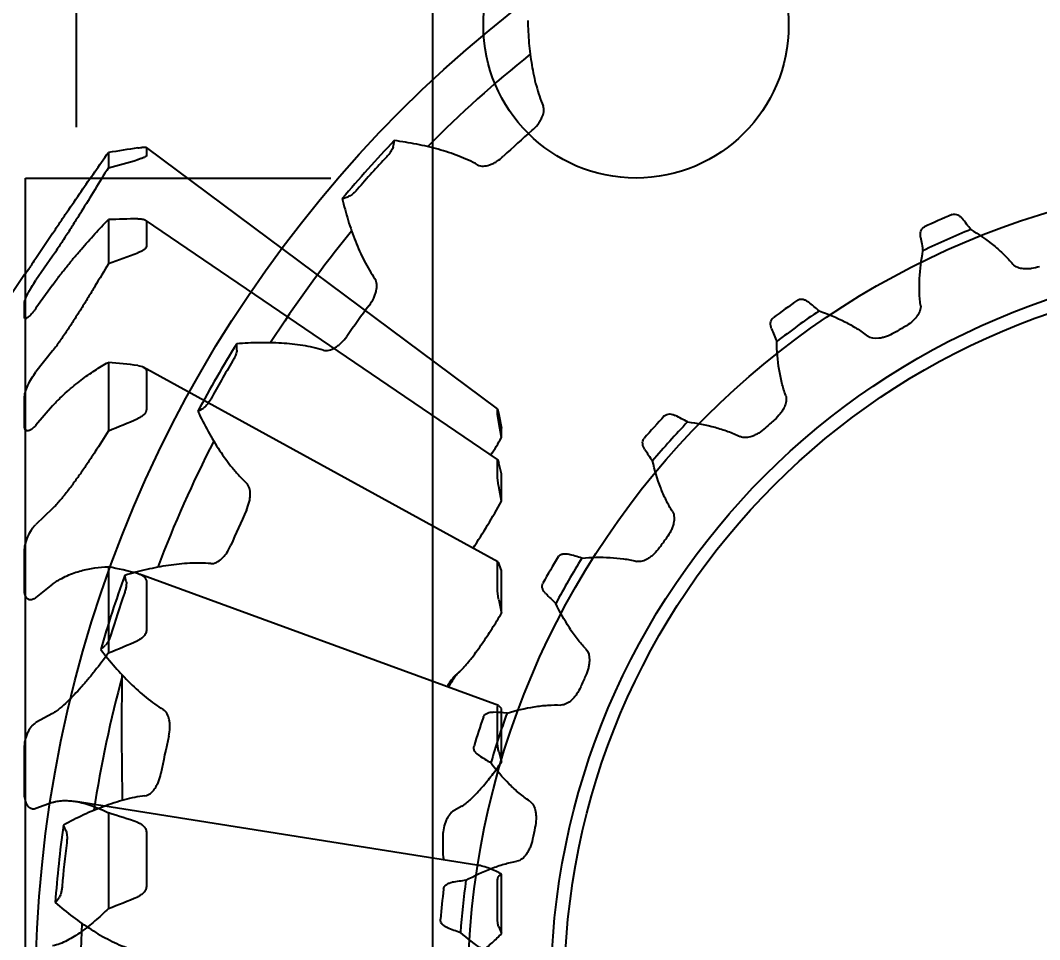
# Model space of a CAD drawing. Header units: inches. Extents: x -116 to 250, y -285 to 80.
# Drawn here: x 110.342 to 111.595, y 29.349 to 30.477 of the extents above; entities that cross this region are included whole.
import ezdxf

# ---------------------------------------------------------------- set-up
doc = ezdxf.new("R2010")
doc.units = ezdxf.units.IN
doc.header["$MEASUREMENT"] = 0
for name, color, linetype in [('LAY0001', 7, 'Continuous'), ('LAYER_CURVE', 7, 'Continuous'), ('LAYER_CUT_FEAT', 7, 'Continuous'), ('LAYER_FEATURE', 7, 'Continuous'), ('trajectories', 3, 'Continuous')]:
    doc.layers.add(name, color=color, linetype=linetype)
doc.dimstyles.get("Standard").update_dxf_attribs({"dimtxt": 0.18, "dimasz": 0.18, "dimexe": 0.18, "dimexo": 0.0625, "dimgap": 0.09, "dimtad": 0, "dimtih": 1, "dimtoh": 1, "dimdec": 4, "dimzin": 0, "dimdsep": 46, "dimtxsty": 'Standard', "dimcen": 0.09, "dimadec": 0, "dimazin": 0, "dimtfac": 1, "dimtdec": 4, "dimtofl": 0, "dimtmove": 0, "dimatfit": 3, "dimfxl": 1, "dimtolj": 1, "dimtzin": 0, "dimarcsym": 0})

# ---------------------------------------------------------------- blocks, each defined once
blk = doc.blocks.new('*D108')
at = {"layer": 'Defpoints', "color": 0, "transparency": 16777216}
for p in [(112.5814, 30.0082), (111.2029, 28.5592)]:
    blk.add_point(p, dxfattribs=at)
at = {"layer": 'trajectories', "color": 0, "lineweight": -2, "transparency": 16777216}
for p, q in [((113.4775, 30.9501), (112.7055, 30.1386)), ((113.6575, 30.9501), (113.4775, 30.9501)), ((111.8921, 29.1937), (111.8921, 29.3737)), ((111.8021, 29.2837), (111.9821, 29.2837))]:
    blk.add_line(p, q, dxfattribs=at)
at = {"layer": 'trajectories', "color": 0, "transparency": 16777216}
blk.add_solid([(112.6837, 30.1593), (112.7272, 30.118), (112.5814, 30.0082)], dxfattribs=at)
at = {"layer": 'trajectories', "color": 0, "transparency": 16777216, "insert": (114.2275, 30.9501), "char_height": 0.18, "attachment_point": 5}
blk.add_mtext('\\A1;∅2.0000', dxfattribs=at)
blk = doc.blocks.new('*D116')
at = {"layer": 'Defpoints', "color": 0, "transparency": 16777216}
for p in [(112.7864, 31.5978), (112.7864, 30.7837), (110.4114, 30.2837)]:
    blk.add_point(p, dxfattribs=at)
at = {"layer": 'trajectories', "color": 0, "lineweight": -2, "transparency": 16777216}
for p, q in [((110.4114, 30.3462), (110.4114, 31.7778)), ((112.7864, 30.8462), (112.7864, 31.7778)), ((110.5914, 31.5978), (111.0739, 31.5978)), ((112.6064, 31.5978), (112.1239, 31.5978))]:
    blk.add_line(p, q, dxfattribs=at)
at = {"layer": 'trajectories', "color": 0, "transparency": 16777216}
for points in [[(110.5914, 31.6278), (110.5914, 31.5678), (110.4114, 31.5978)], [(112.6064, 31.6278), (112.6064, 31.5678), (112.7864, 31.5978)]]:
    blk.add_solid(points, dxfattribs=at)
at = {"layer": 'trajectories', "color": 0, "transparency": 16777216, "insert": (111.5989, 31.5978), "char_height": 0.18, "attachment_point": 5}
blk.add_mtext('\\A1;2.3750', dxfattribs=at)

msp = doc.modelspace()

# ---------------------------------------------------------------- linework, layer by layer
at = {"color": 7, "linetype": 'Continuous'}
for p, q in [((110.92866, 30.00054), (110.49747, 30.32134)), ((110.92885, 29.93806), (110.49614, 30.23198)), ((110.38211, 30.21575), (110.36166, 30.18513)), ((110.38211, 30.18788), (110.36166, 30.15817)), ((110.34751, 30.16513), (110.34751, 30.16561)), ((110.34765, 30.16522), (110.34751, 30.16512)), ((110.34751, 30.16512), (110.34751, 30.16513)), ((110.38211, 30.1524), (110.36166, 30.12385)), ((110.34751, 30.11299), (110.34751, 30.13099)), ((110.38211, 30.0715), (110.36166, 30.04561)), ((110.92926, 29.81236), (110.49347, 30.05161)), ((110.34751, 29.97968), (110.34751, 30.01391)), ((110.38211, 30.00401), (110.36166, 29.98034)), ((110.38211, 29.87801), (110.36166, 29.85848)), ((110.34751, 29.77825), (110.34751, 29.82536)), ((110.92997, 29.63601), (110.48882, 29.79753)), ((110.38211, 29.78511), (110.36166, 29.76864)), ((110.88468, 29.68022), (110.87565, 29.67161)), ((110.38211, 29.62634), (110.36166, 29.61509)), ((110.34751, 29.5284), (110.34751, 29.58379)), ((110.38211, 29.51714), (110.36166, 29.50947)), ((110.90346, 29.44017), (110.41027, 29.51821)), ((110.88468, 29.51231), (110.87565, 29.50735)), ((110.86159, 29.47632), (110.86159, 29.4547))]:
    msp.add_line(p, q, dxfattribs=at)
msp.add_circle((124.25513, 29.28373), 14)
for centre, radius, start, end in [((111.89213, 29.28373), 1.40303, 131.04245, 132.95755), ((111.89213, 29.28373), 1.51084, 136.18699, 139.81301), ((110.35185, 30.41174), 0.45747, 348.67273, 349.66862), ((111.89213, 29.28373), 1.50404, 136.9759, 139.0241), ((110.60503, 30.71178), 0.47222, 286.34693, 287.31172), ((111.89213, 29.28373), 1.40303, 143.04245, 144.95755), ((111.89213, 29.28373), 0.93948, 119.54746, 120.45254), ((111.89213, 29.28373), 1.51084, 148.18699, 151.81301), ((110.15098, 30.06685), 0.45747, 0.67273, 1.66862), ((111.89213, 29.28373), 1.50404, 148.9759, 151.0241), ((110.33624, 30.41297), 0.47222, 298.34693, 299.31172), ((111.89213, 29.28373), 0.93948, 131.54746, 132.45254), ((111.89213, 29.28373), 1.40303, 155.04245, 156.95755), ((111.89213, 29.28373), 0.93948, 143.54746, 144.45254), ((111.89213, 29.28373), 1.51084, 160.18699, 163.81301), ((110.02621, 29.68773), 0.45747, 12.67273, 13.66862), ((111.89213, 29.28373), 1.50404, 160.9759, 163.0241), ((110.13546, 30.06481), 0.47222, 310.34693, 311.31172), ((110.92842, 29.63303), 0.06446, 142.89805, 143.7947), ((111.89213, 29.28373), 0.93948, 155.54746, 156.45254), ((111.89213, 29.28373), 1.40303, 167.04245, 168.95755), ((111.89213, 29.28373), 1.51084, 172.18699, 175.81301), ((109.98299, 29.29095), 0.45747, 24.67273, 25.66862), ((111.89213, 29.28373), 0.93948, 167.54746, 168.45254), ((111.89213, 29.28373), 1.50404, 172.9759, 175.0241), ((110.01145, 29.68251), 0.47222, 322.34693, 323.31172)]:
    msp.add_arc(centre, radius, start, end, dxfattribs=at)
for points, knots in [([(110.96585, 30.47732), (110.96607, 30.46803), (110.96705, 30.44969), (110.9704, 30.4227), (110.975, 30.40095), (110.98, 30.38431), (110.983, 30.37629), (110.98468, 30.3724)], [0, 0, 0, 0, 0.2600676, 0.5138273, 0.7606619, 0.8813335, 1, 1, 1, 1]), ([(110.97088, 30.34193), (110.97355, 30.34425), (110.97719, 30.34804), (110.98109, 30.35364), (110.98492, 30.36066), (110.98659, 30.36795), (110.98468, 30.3724)], [0, 0, 0, 0, 0.3042861, 0.4484957, 0.5835949, 1, 1, 1, 1]), ([(110.80041, 30.32188), (110.80026, 30.32116), (110.79961, 30.31948), (110.79804, 30.31672), (110.79565, 30.31342), (110.79369, 30.31113), (110.79258, 30.30994)], [0, 0, 0, 0, 0.1535913, 0.3724324, 0.6608277, 1, 1, 1, 1]), ([(110.90428, 30.30001), (110.90058, 30.30208), (110.89292, 30.30591), (110.8769, 30.31262), (110.85575, 30.31947), (110.82926, 30.32562), (110.81112, 30.32851), (110.8019, 30.32969)], [0, 0, 0, 0, 0.1186665, 0.2393382, 0.4861728, 0.7399325, 1, 1, 1, 1]), ([(110.90428, 30.30001), (110.9085, 30.29764), (110.91593, 30.29854), (110.92331, 30.30161), (110.92929, 30.30491), (110.93344, 30.30813), (110.93603, 30.31055)], [0, 0, 0, 0, 0.4164055, 0.551505, 0.6957148, 1, 1, 1, 1]), ([(110.7566, 30.26999), (110.75554, 30.26876), (110.75347, 30.26657), (110.75044, 30.26385), (110.74786, 30.262), (110.74625, 30.26117), (110.74555, 30.26095)], [0, 0, 0, 0, 0.3391728, 0.6275678, 0.8464086, 1, 1, 1, 1]), ([(110.73793, 30.25865), (110.74008, 30.24961), (110.74485, 30.23187), (110.75373, 30.20617), (110.76275, 30.18585), (110.77111, 30.17062), (110.77571, 30.1634), (110.77816, 30.15994)], [0, 0, 0, 0, 0.2600676, 0.5138273, 0.7606619, 0.8813335, 1, 1, 1, 1]), ([(111.51025, 30.22058), (111.52004, 30.21459), (111.53411, 30.20489), (111.55097, 30.19011), (111.55848, 30.18214), (111.56189, 30.17797)], [0, 0, 0, 0, 0.512491, 0.7596766, 1, 1, 1, 1]), ([(111.44855, 30.12751), (111.44773, 30.13283), (111.44683, 30.14375), (111.44714, 30.16617), (111.44934, 30.18311), (111.45144, 30.1944)], [0, 0, 0, 0, 0.2403233, 0.487509, 1, 1, 1, 1]), ([(110.36166, 30.18513), (110.36003, 30.18269), (110.35764, 30.17916), (110.35454, 30.17467), (110.35252, 30.17178), (110.35078, 30.16935), (110.34939, 30.16744), (110.34839, 30.16612), (110.34786, 30.16544), (110.34765, 30.16522)], [0, 0, 0, 0, 0.3612195, 0.5254513, 0.6718985, 0.7960282, 0.8939709, 0.9626672, 1, 1, 1, 1]), ([(111.59477, 30.1749), (111.59149, 30.17381), (111.58649, 30.17261), (111.57984, 30.17204), (111.57194, 30.17222), (111.56493, 30.17426), (111.56189, 30.17797)], [0, 0, 0, 0, 0.302187, 0.445692, 0.5804728, 1, 1, 1, 1]), ([(110.34751, 30.13099), (110.34751, 30.13125), (110.34757, 30.13185), (110.34789, 30.13327), (110.34865, 30.13545), (110.34997, 30.13847), (110.35173, 30.14197), (110.35385, 30.14584), (110.35711, 30.15134), (110.35978, 30.15545), (110.36166, 30.15817)], [0, 0, 0, 0, 0.0255874, 0.057743, 0.1415442, 0.2495506, 0.3782187, 0.5230073, 0.678699, 1, 1, 1, 1]), ([(110.771, 30.12726), (110.77313, 30.13009), (110.7759, 30.13456), (110.77855, 30.14085), (110.78084, 30.14851), (110.78096, 30.15598), (110.77816, 30.15994)], [0, 0, 0, 0, 0.3042861, 0.4484957, 0.5835949, 1, 1, 1, 1]), ([(110.36166, 30.12385), (110.36094, 30.12285), (110.35952, 30.12094), (110.35738, 30.11828), (110.35535, 30.11597), (110.35347, 30.11407), (110.3518, 30.11263), (110.35052, 30.11175), (110.34962, 30.11133), (110.34895, 30.11113), (110.34844, 30.11115), (110.34819, 30.11128)], [0, 0, 0, 0, 0.1953342, 0.376554, 0.5396566, 0.6811491, 0.7982752, 0.8893455, 0.92515, 0.9548821, 1, 1, 1, 1]), ([(111.32381, 30.12071), (111.33464, 30.11688), (111.35041, 30.11032), (111.36998, 30.09938), (111.37898, 30.09314), (111.38318, 30.08977)], [0, 0, 0, 0, 0.512491, 0.7596766, 1, 1, 1, 1]), ([(111.44855, 30.12751), (111.44928, 30.12276), (111.4461, 30.11619), (111.44095, 30.11021), (111.43607, 30.10564), (111.43184, 30.10273), (111.42883, 30.10102)], [0, 0, 0, 0, 0.4195268, 0.5543082, 0.6978125, 1, 1, 1, 1]), ([(110.34819, 30.11128), (110.34807, 30.11134), (110.34786, 30.11152), (110.34765, 30.11191), (110.34753, 30.11242), (110.34751, 30.11279), (110.34751, 30.11299)], [0, 0, 0, 0, 0.1984575, 0.4188777, 0.6822092, 1, 1, 1, 1]), ([(111.41598, 30.0936), (111.413, 30.09185), (111.40836, 30.08964), (111.40197, 30.0877), (111.39421, 30.08623), (111.38693, 30.08677), (111.38318, 30.08977)], [0, 0, 0, 0, 0.3021872, 0.4456923, 0.5804731, 1, 1, 1, 1]), ([(110.71457, 30.07241), (110.71052, 30.07368), (110.70223, 30.07582), (110.68516, 30.07906), (110.66305, 30.08136), (110.63586, 30.08187), (110.61752, 30.08092), (110.60826, 30.08017)], [0, 0, 0, 0, 0.1186665, 0.2393382, 0.4861728, 0.7399325, 1, 1, 1, 1]), ([(110.71457, 30.07241), (110.7192, 30.07097), (110.72627, 30.0734), (110.73285, 30.07794), (110.73801, 30.08241), (110.7414, 30.08642), (110.74343, 30.08932)], [0, 0, 0, 0, 0.416405, 0.5515043, 0.6957139, 1, 1, 1, 1]), ([(111.28281, 30.01685), (111.28091, 30.02188), (111.27775, 30.03237), (111.27339, 30.05436), (111.27203, 30.0714), (111.27173, 30.08287)], [0, 0, 0, 0, 0.2403234, 0.4875091, 1, 1, 1, 1]), ([(110.60842, 30.07222), (110.60843, 30.07148), (110.60814, 30.0697), (110.60718, 30.06667), (110.60553, 30.06295), (110.60408, 30.0603), (110.60325, 30.05891)], [0, 0, 0, 0, 0.1535913, 0.3724324, 0.6608277, 1, 1, 1, 1]), ([(110.34751, 30.01391), (110.34751, 30.01495), (110.34775, 30.01724), (110.34858, 30.02085), (110.3499, 30.02486), (110.35229, 30.03066), (110.35605, 30.03776), (110.35969, 30.04312), (110.36166, 30.04561)], [0, 0, 0, 0, 0.0886917, 0.1949607, 0.3161331, 0.4485262, 0.7292455, 1, 1, 1, 1]), ([(110.57636, 30.01235), (110.57557, 30.01092), (110.57401, 30.00835), (110.57161, 30.00506), (110.56947, 30.00271), (110.56807, 30.00157), (110.56742, 30.00121)], [0, 0, 0, 0, 0.3391728, 0.6275678, 0.8464086, 1, 1, 1, 1]), ([(111.28281, 30.01685), (111.28451, 30.01235), (111.28277, 30.00526), (111.27897, 29.99834), (111.27515, 29.99286), (111.27162, 29.98913), (111.26903, 29.98684)], [0, 0, 0, 0, 0.4195272, 0.554308, 0.697813, 1, 1, 1, 1]), ([(110.56046, 29.99738), (110.56443, 29.98898), (110.57279, 29.97262), (110.58682, 29.94933), (110.59987, 29.93133), (110.61121, 29.91816), (110.61721, 29.91206), (110.62033, 29.90918)], [0, 0, 0, 0, 0.2600676, 0.5138273, 0.7606619, 0.8813335, 1, 1, 1, 1]), ([(110.35004, 29.9737), (110.34963, 29.97388), (110.34884, 29.97447), (110.34804, 29.97584), (110.34759, 29.97763), (110.34751, 29.97896), (110.34751, 29.97968)], [0, 0, 0, 0, 0.1968451, 0.4176367, 0.6823621, 1, 1, 1, 1]), ([(110.36166, 29.98034), (110.36061, 29.97913), (110.35859, 29.97702), (110.35582, 29.97489), (110.35374, 29.97386), (110.35238, 29.97345), (110.35114, 29.97337), (110.35037, 29.97355), (110.35004, 29.9737)], [0, 0, 0, 0, 0.3418265, 0.6216536, 0.7368435, 0.8362676, 0.9224171, 1, 1, 1, 1]), ([(111.16221, 29.98426), (111.1736, 29.98277), (111.19039, 29.97963), (111.21181, 29.97299), (111.22191, 29.96876), (111.22672, 29.96634)], [0, 0, 0, 0, 0.512491, 0.7596766, 1, 1, 1, 1]), ([(111.258, 29.97691), (111.25545, 29.97457), (111.25138, 29.97145), (111.24553, 29.96822), (111.23824, 29.96517), (111.23101, 29.96418), (111.22672, 29.96634)], [0, 0, 0, 0, 0.302187, 0.445692, 0.5804728, 1, 1, 1, 1]), ([(111.1437, 29.87414), (111.14079, 29.87867), (111.13553, 29.88828), (111.12669, 29.90888), (111.12181, 29.92526), (111.11914, 29.93642)], [0, 0, 0, 0, 0.2403234, 0.4875091, 1, 1, 1, 1]), ([(110.62011, 29.87573), (110.62161, 29.87894), (110.62339, 29.88389), (110.62468, 29.89059), (110.62532, 29.89856), (110.62389, 29.9059), (110.62033, 29.90918)], [0, 0, 0, 0, 0.3042851, 0.4484948, 0.5835942, 1, 1, 1, 1]), ([(111.1437, 29.87414), (111.1463, 29.8701), (111.14607, 29.8628), (111.1438, 29.85524), (111.1412, 29.84909), (111.13852, 29.84471), (111.13646, 29.84193)], [0, 0, 0, 0, 0.4195272, 0.554308, 0.697813, 1, 1, 1, 1]), ([(110.34751, 29.82536), (110.34751, 29.82675), (110.34772, 29.82966), (110.34884, 29.83573), (110.35142, 29.84338), (110.35518, 29.85049), (110.35876, 29.85543), (110.36068, 29.85755), (110.36166, 29.85848)], [0, 0, 0, 0, 0.1131616, 0.2370756, 0.503175, 0.7676271, 0.8895373, 1, 1, 1, 1]), ([(110.57632, 29.81035), (110.58115, 29.8099), (110.58756, 29.81375), (110.59306, 29.81955), (110.59718, 29.825), (110.59966, 29.82963), (110.60104, 29.83289)], [0, 0, 0, 0, 0.4164051, 0.5515043, 0.6957139, 1, 1, 1, 1]), ([(111.12774, 29.82992), (111.12573, 29.8271), (111.12239, 29.8232), (111.11734, 29.81883), (111.11085, 29.81433), (111.10398, 29.81186), (111.09934, 29.81308)], [0, 0, 0, 0, 0.302187, 0.445692, 0.5804728, 1, 1, 1, 1]), ([(111.03252, 29.81719), (111.04396, 29.8181), (111.06104, 29.81853), (111.08337, 29.81648), (111.09413, 29.81445), (111.09934, 29.81308)], [0, 0, 0, 0, 0.512491, 0.7596766, 1, 1, 1, 1]), ([(110.57632, 29.81035), (110.5721, 29.81074), (110.56355, 29.81112), (110.54618, 29.81073), (110.52407, 29.80839), (110.49737, 29.80323), (110.47962, 29.7985), (110.47073, 29.79583)], [0, 0, 0, 0, 0.1186665, 0.2393382, 0.4861728, 0.7399325, 1, 1, 1, 1]), ([(110.47254, 29.78809), (110.4727, 29.78737), (110.47279, 29.78556), (110.47247, 29.7824), (110.47164, 29.77842), (110.47077, 29.77553), (110.47024, 29.77399)], [0, 0, 0, 0, 0.1535913, 0.3724324, 0.6608277, 1, 1, 1, 1]), ([(110.35319, 29.76602), (110.35276, 29.76615), (110.3519, 29.76654), (110.35031, 29.76777), (110.34875, 29.7702), (110.34771, 29.77393), (110.34751, 29.77673), (110.34751, 29.77825)], [0, 0, 0, 0, 0.0957931, 0.1949139, 0.4163313, 0.6835728, 1, 1, 1, 1]), ([(110.36166, 29.76864), (110.36095, 29.76806), (110.35954, 29.76708), (110.35732, 29.76607), (110.35518, 29.76566), (110.35381, 29.76583), (110.35319, 29.76602)], [0, 0, 0, 0, 0.2974583, 0.5587177, 0.7891442, 1, 1, 1, 1]), ([(111.0373, 29.70563), (111.03351, 29.70946), (111.02637, 29.71776), (111.01344, 29.73607), (111.00527, 29.75108), (111.00033, 29.76144)], [0, 0, 0, 0, 0.2403234, 0.4875091, 1, 1, 1, 1]), ([(110.45363, 29.72286), (110.45315, 29.7213), (110.45215, 29.71846), (110.45049, 29.71474), (110.44888, 29.712), (110.44775, 29.7106), (110.4472, 29.71011)], [0, 0, 0, 0, 0.3391728, 0.6275678, 0.8464086, 1, 1, 1, 1]), ([(110.44118, 29.70491), (110.44682, 29.69752), (110.45839, 29.68326), (110.47696, 29.6634), (110.49347, 29.6485), (110.50729, 29.63798), (110.51443, 29.63326), (110.51808, 29.63109)], [0, 0, 0, 0, 0.2600676, 0.5138273, 0.7606619, 0.8813335, 1, 1, 1, 1]), ([(111.0373, 29.70563), (111.04068, 29.70222), (111.04198, 29.69503), (111.04132, 29.68716), (111.04006, 29.68061), (111.03835, 29.67576), (111.03692, 29.67261)], [0, 0, 0, 0, 0.4195272, 0.554308, 0.697813, 1, 1, 1, 1]), ([(110.87565, 29.67161), (110.87393, 29.66996), (110.87067, 29.66597), (110.86811, 29.66154), (110.86691, 29.65911)], [0, 0, 0, 0, 0.4680936, 1, 1, 1, 1]), ([(110.86891, 29.65838), (110.86945, 29.65953), (110.87166, 29.66394), (110.87425, 29.66815), (110.87641, 29.6711)], [0, 0, 0, 0, 0.2585445, 1, 1, 1, 1]), ([(110.87701, 29.67191), (110.87745, 29.67249), (110.87916, 29.67467), (110.88102, 29.67673), (110.8825, 29.67814)], [0, 0, 0, 0, 0.2635592, 1, 1, 1, 1]), ([(111.03088, 29.65906), (111.0295, 29.65589), (111.02705, 29.65137), (111.02302, 29.64605), (111.01761, 29.6403), (111.0114, 29.63645), (111.0066, 29.63668)], [0, 0, 0, 0, 0.302187, 0.445692, 0.5804728, 1, 1, 1, 1]), ([(110.52483, 29.59833), (110.52562, 29.60178), (110.52634, 29.60698), (110.52621, 29.61381), (110.52518, 29.62174), (110.52225, 29.62862), (110.51808, 29.63109)], [0, 0, 0, 0, 0.3042861, 0.4484957, 0.5835949, 1, 1, 1, 1]), ([(110.94039, 29.62681), (110.95139, 29.63008), (110.96801, 29.63405), (110.99028, 29.63669), (111.00123, 29.63694), (111.0066, 29.63668)], [0, 0, 0, 0, 0.5124911, 0.7596771, 1, 1, 1, 1]), ([(110.34751, 29.58379), (110.34751, 29.58704), (110.34828, 29.59356), (110.3508, 29.60127), (110.35368, 29.60681), (110.3561, 29.6103), (110.35872, 29.61311), (110.36067, 29.61454), (110.36166, 29.61509)], [0, 0, 0, 0, 0.2733171, 0.5485896, 0.6780236, 0.7976579, 0.9052915, 1, 1, 1, 1]), ([(110.96826, 29.51868), (110.96376, 29.52164), (110.95505, 29.52827), (110.93859, 29.5435), (110.92748, 29.55648), (110.92049, 29.56559)], [0, 0, 0, 0, 0.2403234, 0.4875091, 1, 1, 1, 1]), ([(110.49559, 29.52527), (110.5004, 29.52584), (110.50588, 29.53093), (110.51004, 29.53775), (110.51294, 29.54394), (110.5144, 29.54898), (110.51508, 29.55246)], [0, 0, 0, 0, 0.4164056, 0.5515049, 0.6957147, 1, 1, 1, 1]), ([(110.35757, 29.50897), (110.35685, 29.50907), (110.3554, 29.50951), (110.35342, 29.51079), (110.35167, 29.51265), (110.34961, 29.51598), (110.34791, 29.52132), (110.34751, 29.52594), (110.34751, 29.5284)], [0, 0, 0, 0, 0.0926311, 0.1900638, 0.2964665, 0.4143226, 0.6860754, 1, 1, 1, 1]), ([(110.49559, 29.52527), (110.49138, 29.52478), (110.48293, 29.52337), (110.46602, 29.51938), (110.44489, 29.51249), (110.41984, 29.50189), (110.40346, 29.49357), (110.39531, 29.48911)], [0, 0, 0, 0, 0.1186665, 0.2393382, 0.4861728, 0.7399325, 1, 1, 1, 1]), ([(110.96826, 29.51868), (110.97228, 29.51605), (110.97504, 29.50929), (110.97604, 29.50146), (110.97617, 29.49478), (110.9755, 29.48969), (110.97475, 29.48631)], [0, 0, 0, 0, 0.4195263, 0.5543071, 0.6978123, 1, 1, 1, 1]), ([(110.36166, 29.50947), (110.36099, 29.50922), (110.35964, 29.50887), (110.35824, 29.50887), (110.35757, 29.50897)], [0, 0, 0, 0, 0.5127762, 1, 1, 1, 1]), ([(110.87565, 29.50735), (110.87468, 29.50681), (110.87274, 29.50539), (110.87013, 29.50262), (110.86773, 29.49916), (110.86486, 29.49368), (110.86236, 29.48603), (110.86159, 29.47955), (110.86159, 29.47632)], [0, 0, 0, 0, 0.0946964, 0.2022195, 0.3216687, 0.4508928, 0.7259777, 1, 1, 1, 1]), ([(110.3987, 29.48192), (110.399, 29.48125), (110.39946, 29.4795), (110.39982, 29.47634), (110.39983, 29.47227), (110.39958, 29.46927), (110.39938, 29.46765)], [0, 0, 0, 0, 0.1535913, 0.3724324, 0.6608277, 1, 1, 1, 1]), ([(110.97167, 29.47179), (110.97098, 29.4684), (110.96952, 29.46348), (110.96668, 29.45743), (110.96258, 29.45068), (110.95731, 29.44563), (110.95257, 29.44486)], [0, 0, 0, 0, 0.302187, 0.445692, 0.5804728, 1, 1, 1, 1]), ([(110.86159, 29.4547), (110.86159, 29.45399), (110.86166, 29.45127), (110.86202, 29.44856), (110.86249, 29.44661)], [0, 0, 0, 0, 0.2618736, 1, 1, 1, 1]), ([(110.88985, 29.42144), (110.89994, 29.42692), (110.91537, 29.43426), (110.9366, 29.44147), (110.94726, 29.44399), (110.95257, 29.44486)], [0, 0, 0, 0, 0.512491, 0.7596766, 1, 1, 1, 1]), ([(110.39376, 29.41418), (110.39362, 29.41256), (110.39324, 29.40957), (110.39238, 29.40559), (110.39138, 29.40258), (110.39057, 29.40096), (110.39013, 29.40037)], [0, 0, 0, 0, 0.3391728, 0.6275678, 0.8464086, 1, 1, 1, 1]), ([(110.38532, 29.39404), (110.39237, 29.38798), (110.40665, 29.37644), (110.42895, 29.36087), (110.44819, 29.34973), (110.4639, 29.34232), (110.47187, 29.33918), (110.47588, 29.33782)], [0, 0, 0, 0, 0.2600676, 0.5138273, 0.7606619, 0.8813335, 1, 1, 1, 1]), ([(110.9396, 29.32147), (110.93459, 29.32342), (110.92468, 29.3281), (110.90542, 29.33957), (110.89185, 29.34996), (110.88312, 29.35742)], [0, 0, 0, 0, 0.2403234, 0.4875091, 1, 1, 1, 1])]:
    msp.add_open_spline(points, degree=3, knots=knots, dxfattribs=at)
at = {"layer": 'LAY0001', "color": 7, "linetype": 'Continuous'}
msp.add_circle((111.89213, 29.28373), 0.8814, dxfattribs=at)
at = {"layer": 'LAYER_CURVE', "color": 4, "linetype": 'Continuous'}
msp.add_line((110.47079, 29.79597), (110.47079, 29.79589), dxfattribs=at)
msp.add_circle((111.89213, 29.28373), 1.53097, dxfattribs=at)
for start, end in [(128.71428, 135.2858), (140.71428, 147.2858), (152.71428, 159.2858), (164.71428, 171.2858), (176.71428, 183.2858)]:
    msp.add_arc((111.89213, 29.28373), 1.47638, start, end, dxfattribs=at)
msp.add_open_spline([(110.46727, 29.67389), (110.46724, 29.6717), (110.46719, 29.66736), (110.46712, 29.66183), (110.46707, 29.65815), (110.46704, 29.65575), (110.46702, 29.65226), (110.46698, 29.64827), (110.46694, 29.64167), (110.46686, 29.6335), (110.46683, 29.62037), (110.46677, 29.60397), (110.46687, 29.58426), (110.46699, 29.56944), (110.46709, 29.5596), (110.46713, 29.55543), (110.46716, 29.55227), (110.46722, 29.54844), (110.46734, 29.54143), (110.4675, 29.53158), (110.46763, 29.52365), (110.4677, 29.51969)], degree=3, knots=[0, 0, 0, 0, 0.0625, 0.125, 0.15625, 0.171875, 0.1875, 0.21875, 0.25, 0.3125, 0.375, 0.5, 0.625, 0.75, 0.78125, 0.8125, 0.828125, 0.84375, 0.875, 0.9375, 1, 1, 1, 1], dxfattribs=at)
at = {"layer": 'LAYER_CUT_FEAT', "color": 7, "linetype": 'Continuous'}
for p, q in [((110.49732, 30.32145), (110.49742, 30.32128)), ((110.49742, 30.32128), (110.49742, 30.31106)), ((110.45055, 30.31503), (110.45055, 30.29645)), ((110.45055, 30.23266), (110.45055, 30.17873)), ((110.49742, 30.22995), (110.49742, 30.20027)), ((110.45055, 30.0574), (110.45055, 29.97341)), ((110.49742, 30.04598), (110.49742, 29.99977)), ((110.92865, 30.00049), (110.92866, 30.00054)), ((110.92865, 29.99342), (110.92865, 30.00049)), ((110.9303, 29.98354), (110.92865, 29.99342)), ((110.92866, 30.00054), (110.9303, 29.99342)), ((110.9303, 29.99342), (110.9338, 29.97665)), ((110.9338, 29.96511), (110.9303, 29.98354)), ((110.9338, 29.96511), (110.9338, 29.97665)), ((110.92865, 29.91689), (110.92865, 29.93739)), ((110.9338, 29.88687), (110.9338, 29.92036)), ((110.9338, 29.88687), (110.9303, 29.90516)), ((110.45055, 29.80641), (110.45055, 29.70058)), ((110.92865, 29.77838), (110.92865, 29.8103)), ((110.48666, 29.79819), (110.48882, 29.79753)), ((110.9338, 29.7496), (110.9338, 29.80176)), ((110.49742, 29.78741), (110.49742, 29.72917)), ((110.92865, 29.59145), (110.92865, 29.63168)), ((110.92997, 29.63601), (110.9303, 29.6358)), ((110.9338, 29.56672), (110.9338, 29.63244)), ((110.45055, 29.50425), (110.45055, 29.38694)), ((110.49742, 29.47953), (110.49742, 29.41497)), ((110.9303, 29.42654), (110.9338, 29.42899)), ((110.9338, 29.35613), (110.9338, 29.42899)), ((110.92865, 29.37439), (110.92865, 29.41899))]:
    msp.add_line(p, q, dxfattribs=at)
msp.add_circle((111.89213, 29.28373), 0.89786, dxfattribs=at)
for centre, radius, start, end in [((111.05992, 26.59427), 3.77033, 98.74556, 99.30114), ((108.34415, 38.06586), 8.04989, 285.169087, 285.435529), ((110.51093, 28.74524), 1.48864, 90.93432, 92.32463), ((111.94482, 29.1654), 1.16698, 113.08956, 114.91044), ((110.2471, 29.23505), 1.60213, 37.96183, 38.57259), ((111.89213, 29.28373), 1.01169, 112.17688, 115.82312), ((113.02905, 30.47365), 1.60213, 189.42741, 190.03817), ((109.71848, 32.25949), 2.20578, 289.38331, 290.38066), ((111.96827, 29.17894), 1.16698, 125.08956, 126.91044), ((110.29317, 28.89409), 1.60213, 49.96183, 50.57259), ((111.89213, 29.28373), 1.01169, 124.17688, 127.82312), ((112.7568, 30.68403), 1.60213, 201.42741, 202.03817), ((110.36331, 29.04973), 1.01144, 82.99502, 85.0517), ((110.40912, 28.57016), 1.60213, 61.96183, 62.57259), ((109.92784, 31.28625), 1.41307, 291.71022, 293.29497), ((111.98839, 29.19706), 1.16698, 137.08956, 138.91044), ((111.89213, 29.28373), 1.01169, 136.17688, 139.82312), ((107.42234, 32.08814), 4.10336, 328.49113, 328.84291), ((112.44677, 30.83321), 1.60213, 213.42741, 214.03817), ((107.79076, 29.10877), 3.24614, 14.47857, 14.72417), ((112.00431, 29.21896), 1.16698, 149.08956, 150.91044), ((111.89213, 29.28373), 1.01169, 148.17688, 151.82312), ((110.58988, 28.27742), 1.60213, 73.96183, 74.57259), ((110.27562, 28.95434), 0.86984, 75.95912, 78.39848), ((110.27574, 29.54589), 0.70605, 21.24702, 22.01916), ((112.11249, 30.91466), 1.60213, 225.42741, 226.03817), ((115.05451, 30.64204), 4.21624, 191.99287, 192.22016), ((110.03807, 30.71811), 1.09796, 292.06641, 294.11483), ((110.87916, 29.57888), 0.07652, 44.428, 48.06487), ((112.01532, 29.2437), 1.16698, 161.08956, 162.91044), ((111.89213, 29.28373), 1.01169, 160.17688, 163.82312), ((110.82756, 28.02866), 1.60213, 85.96183, 86.57259), ((112.49503, 30.00079), 1.62045, 195.06796, 195.5379), ((111.76859, 30.92484), 1.60213, 237.42741, 238.03817), ((110.19778, 28.67315), 0.86869, 70.57695, 73.08363), ((111.11177, 27.83475), 1.60213, 97.96183, 98.57259), ((111.89213, 29.28373), 1.01169, 172.17688, 175.82312), ((112.02095, 29.27019), 1.16698, 173.08956, 174.91044), ((110.11885, 30.2758), 0.94873, 290.46447, 292.81052), ((111.43008, 30.86329), 1.60213, 249.42741, 250.03817), ((111.30565, 29.52333), 0.40771, 202.97821, 204.20984)]:
    msp.add_arc(centre, radius, start, end, dxfattribs=at)
for points, knots in [([(110.48666, 30.32076), (110.48789, 30.32095), (110.4897, 30.32121), (110.49202, 30.32147), (110.49354, 30.32162), (110.49487, 30.3217), (110.49596, 30.32171), (110.49675, 30.32165), (110.49719, 30.32155), (110.49732, 30.32145)], [0, 0, 0, 0, 0.3489175, 0.5075102, 0.6515651, 0.7770011, 0.8792335, 0.954374, 1, 1, 1, 1]), ([(110.38211, 30.21575), (110.38508, 30.2202), (110.391, 30.22899), (110.40268, 30.2462), (110.42238, 30.27495), (110.43932, 30.29922), (110.45055, 30.31503)], [0, 0, 0, 0, 0.1330716, 0.2635692, 0.5176094, 1, 1, 1, 1]), ([(110.49742, 30.31106), (110.49742, 30.31088), (110.49713, 30.31046), (110.49644, 30.30995), (110.49539, 30.30937), (110.49346, 30.3085), (110.49052, 30.30745), (110.48801, 30.3067), (110.48666, 30.30633)], [0, 0, 0, 0, 0.0445581, 0.1169856, 0.2178421, 0.3433587, 0.6488122, 1, 1, 1, 1]), ([(110.45055, 30.29645), (110.44509, 30.28744), (110.43404, 30.26933), (110.42005, 30.24671), (110.40862, 30.22853), (110.39992, 30.21487), (110.39111, 30.20129), (110.38516, 30.1923), (110.38211, 30.18788)], [0, 0, 0, 0, 0.2462246, 0.495875, 0.6217353, 0.7480494, 0.8744916, 1, 1, 1, 1]), ([(110.38211, 30.1524), (110.38501, 30.15644), (110.39089, 30.16418), (110.39976, 30.17538), (110.4085, 30.18599), (110.4198, 30.19931), (110.43368, 30.21493), (110.44498, 30.22692), (110.45055, 30.23266)], [0, 0, 0, 0, 0.1413617, 0.276168, 0.4061178, 0.5319824, 0.7726329, 1, 1, 1, 1]), ([(110.48666, 30.23368), (110.48849, 30.23371), (110.49112, 30.23361), (110.49429, 30.23291), (110.49561, 30.23234), (110.49614, 30.23198)], [0, 0, 0, 0, 0.5640062, 0.8026126, 1, 1, 1, 1]), ([(110.49614, 30.23198), (110.49651, 30.23173), (110.49715, 30.23117), (110.49742, 30.23033), (110.49742, 30.22995)], [0, 0, 0, 0, 0.5334588, 1, 1, 1, 1]), ([(111.48716, 30.23889), (111.48826, 30.23936), (111.49075, 30.2397), (111.49426, 30.23865), (111.49726, 30.23664), (111.49893, 30.23492), (111.49967, 30.23399)], [0, 0, 0, 0, 0.2509482, 0.5013952, 0.7510282, 1, 1, 1, 1]), ([(111.44856, 30.21123), (111.44836, 30.2124), (111.44819, 30.2148), (111.44872, 30.21837), (111.45028, 30.22168), (111.45219, 30.2233), (111.45328, 30.22381)], [0, 0, 0, 0, 0.2489724, 0.4986051, 0.7490518, 1, 1, 1, 1]), ([(110.49742, 30.20027), (110.49742, 30.19944), (110.49677, 30.19811), (110.49546, 30.19668), (110.49355, 30.19512), (110.49061, 30.1934), (110.48803, 30.1923), (110.48666, 30.19179)], [0, 0, 0, 0, 0.175799, 0.2864816, 0.4112042, 0.6923392, 1, 1, 1, 1]), ([(110.45055, 30.17873), (110.44513, 30.16938), (110.43692, 30.15541), (110.42574, 30.13696), (110.41726, 30.12329), (110.40867, 30.1098), (110.39999, 30.09657), (110.39122, 30.08376), (110.38523, 30.07545), (110.38211, 30.0715)], [0, 0, 0, 0, 0.2548444, 0.3818766, 0.5083968, 0.6341373, 0.758716, 0.8813792, 1, 1, 1, 1]), ([(111.29742, 30.13382), (111.2984, 30.13451), (111.30076, 30.13535), (111.30441, 30.13506), (111.30777, 30.13372), (111.30976, 30.13238), (111.31068, 30.13163)], [0, 0, 0, 0, 0.2509482, 0.5013952, 0.7510282, 1, 1, 1, 1]), ([(111.26541, 30.09874), (111.26498, 30.09984), (111.26431, 30.10215), (111.26408, 30.10576), (111.26493, 30.10932), (111.26646, 30.11131), (111.26742, 30.11203)], [0, 0, 0, 0, 0.2489724, 0.4986051, 0.7490518, 1, 1, 1, 1]), ([(110.38211, 30.00401), (110.38357, 30.00569), (110.38649, 30.00888), (110.39241, 30.01476), (110.39969, 30.02152), (110.40844, 30.02893), (110.41971, 30.03778), (110.43356, 30.04749), (110.44495, 30.05432), (110.45055, 30.0574)], [0, 0, 0, 0, 0.07645, 0.1488732, 0.2871167, 0.4182048, 0.5436098, 0.7798967, 1, 1, 1, 1]), ([(110.48666, 30.05362), (110.48788, 30.05347), (110.49023, 30.05302), (110.49247, 30.05216), (110.49347, 30.05161)], [0, 0, 0, 0, 0.5192314, 1, 1, 1, 1]), ([(110.49347, 30.05161), (110.49404, 30.0513), (110.4951, 30.0506), (110.49638, 30.04928), (110.49723, 30.04771), (110.49742, 30.04656), (110.49742, 30.04598)], [0, 0, 0, 0, 0.2699893, 0.5223085, 0.7620867, 1, 1, 1, 1]), ([(110.49742, 29.99977), (110.49742, 29.99859), (110.49666, 29.99608), (110.49414, 29.99296), (110.49069, 29.99034), (110.48805, 29.98897), (110.48666, 29.98837)], [0, 0, 0, 0, 0.2151168, 0.4583982, 0.7234199, 1, 1, 1, 1]), ([(111.13367, 29.9916), (111.13449, 29.99248), (111.13662, 29.99379), (111.14025, 29.99426), (111.14382, 29.99365), (111.14604, 29.99275), (111.1471, 29.99221)], [0, 0, 0, 0, 0.2509482, 0.5013952, 0.7510282, 1, 1, 1, 1]), ([(110.45055, 29.97341), (110.44518, 29.96461), (110.437, 29.95158), (110.42578, 29.93456), (110.41731, 29.92218), (110.40872, 29.91019), (110.40006, 29.89868), (110.39267, 29.88955), (110.38672, 29.88268), (110.38367, 29.87949), (110.38211, 29.87801)], [0, 0, 0, 0, 0.2629816, 0.3923895, 0.5200404, 0.6455571, 0.7684135, 0.8875216, 0.9451361, 1, 1, 1, 1]), ([(111.10966, 29.95062), (111.109, 29.95162), (111.10787, 29.95374), (111.1069, 29.95722), (111.10698, 29.96087), (111.10807, 29.96314), (111.10886, 29.96404)], [0, 0, 0, 0, 0.2489724, 0.4986051, 0.7490518, 1, 1, 1, 1]), ([(110.92865, 29.93739), (110.92865, 29.93745), (110.92865, 29.93757), (110.92866, 29.93775), (110.92868, 29.9379), (110.92871, 29.93802), (110.92878, 29.93809), (110.92883, 29.93807), (110.92885, 29.93806)], [0, 0, 0, 0, 0.2415358, 0.4442514, 0.676257, 0.8273555, 0.9160268, 1, 1, 1, 1]), ([(110.92885, 29.93806), (110.9289, 29.93802), (110.929, 29.93787), (110.92914, 29.93758), (110.9293, 29.93716), (110.92956, 29.93643), (110.9299, 29.9353), (110.93016, 29.93435), (110.9303, 29.93383)], [0, 0, 0, 0, 0.0441699, 0.1175742, 0.217506, 0.3400919, 0.6405805, 1, 1, 1, 1]), ([(110.9303, 29.90516), (110.93009, 29.90625), (110.92969, 29.90842), (110.92918, 29.91159), (110.92885, 29.91409), (110.92869, 29.91583), (110.92865, 29.91657), (110.92865, 29.91689)], [0, 0, 0, 0, 0.2806514, 0.5588694, 0.8126842, 0.9180309, 1, 1, 1, 1]), ([(110.89864, 29.82916), (110.90482, 29.83851), (110.91677, 29.85762), (110.92817, 29.87705), (110.9338, 29.88687)], [0, 0, 0, 0, 0.497219, 1, 1, 1, 1]), ([(111.00307, 29.81844), (111.00369, 29.81947), (111.0055, 29.8212), (111.00896, 29.82241), (111.01257, 29.82256), (111.01493, 29.82214), (111.01608, 29.82182)], [0, 0, 0, 0, 0.2509482, 0.5013952, 0.7510282, 1, 1, 1, 1]), ([(110.38211, 29.78511), (110.38355, 29.78627), (110.38647, 29.78836), (110.3924, 29.79186), (110.39969, 29.79553), (110.40847, 29.799), (110.4198, 29.80257), (110.4338, 29.80545), (110.44505, 29.80631), (110.45055, 29.80641)], [0, 0, 0, 0, 0.0762133, 0.14768, 0.2835266, 0.4124032, 0.5363132, 0.7730669, 1, 1, 1, 1]), ([(110.92865, 29.8103), (110.92865, 29.81066), (110.92867, 29.81124), (110.92876, 29.81189), (110.92889, 29.81223), (110.929, 29.81236), (110.92913, 29.81241), (110.92922, 29.81238), (110.92926, 29.81236)], [0, 0, 0, 0, 0.4436204, 0.73435, 0.8276056, 0.8933826, 0.9445143, 1, 1, 1, 1]), ([(110.92926, 29.81236), (110.92935, 29.81231), (110.92953, 29.81211), (110.9299, 29.81154), (110.93013, 29.811), (110.9303, 29.8106)], [0, 0, 0, 0, 0.1543912, 0.375493, 1, 1, 1, 1]), ([(110.48882, 29.79753), (110.48997, 29.79711), (110.49216, 29.79608), (110.49497, 29.79384), (110.49694, 29.79089), (110.49742, 29.78856), (110.49742, 29.78741)], [0, 0, 0, 0, 0.2594372, 0.5105506, 0.7551323, 1, 1, 1, 1]), ([(110.9881, 29.77337), (110.98725, 29.7742), (110.98571, 29.77604), (110.98403, 29.77924), (110.98335, 29.78283), (110.98395, 29.78527), (110.98453, 29.78632)], [0, 0, 0, 0, 0.2489724, 0.4986051, 0.7490518, 1, 1, 1, 1]), ([(110.9303, 29.76595), (110.92985, 29.76803), (110.92928, 29.77121), (110.92878, 29.77537), (110.92865, 29.77742), (110.92865, 29.77838)], [0, 0, 0, 0, 0.5084958, 0.7712803, 1, 1, 1, 1]), ([(110.88468, 29.68022), (110.8858, 29.68129), (110.888, 29.68361), (110.89117, 29.68729), (110.89435, 29.69117), (110.8986, 29.69656), (110.90383, 29.70359), (110.90999, 29.71231), (110.91606, 29.72132), (110.92411, 29.73371), (110.92996, 29.74319), (110.9338, 29.7496)], [0, 0, 0, 0, 0.0547314, 0.1122843, 0.1712467, 0.231335, 0.3541969, 0.4797545, 0.6074667, 0.7369344, 1, 1, 1, 1]), ([(110.49742, 29.72917), (110.49742, 29.72775), (110.49673, 29.72483), (110.49423, 29.7211), (110.49076, 29.7181), (110.48806, 29.7166), (110.48666, 29.71597)], [0, 0, 0, 0, 0.2378225, 0.4864717, 0.7419869, 1, 1, 1, 1]), ([(110.45055, 29.70058), (110.44522, 29.69318), (110.43708, 29.68233), (110.42582, 29.66842), (110.41734, 29.65854), (110.40877, 29.64922), (110.40011, 29.64053), (110.39269, 29.63394), (110.38674, 29.62923), (110.38367, 29.6272), (110.38211, 29.62634)], [0, 0, 0, 0, 0.2697172, 0.4009007, 0.5292149, 0.6542505, 0.7754564, 0.8916592, 0.9473702, 1, 1, 1, 1]), ([(110.92865, 29.63168), (110.92865, 29.63241), (110.9287, 29.63362), (110.92892, 29.63498), (110.92922, 29.63566), (110.92944, 29.63594), (110.92971, 29.63607), (110.92989, 29.63604), (110.92997, 29.63601)], [0, 0, 0, 0, 0.4437113, 0.7355123, 0.8291017, 0.8965552, 0.9488558, 1, 1, 1, 1]), ([(110.91133, 29.62191), (110.91171, 29.62304), (110.91313, 29.62511), (110.91626, 29.62702), (110.91976, 29.62791), (110.92216, 29.62799), (110.92334, 29.62792)], [0, 0, 0, 0, 0.2509482, 0.5013952, 0.7510282, 1, 1, 1, 1]), ([(110.9303, 29.57954), (110.92982, 29.58132), (110.92924, 29.58421), (110.92876, 29.5882), (110.92865, 29.59037), (110.92865, 29.59145)], [0, 0, 0, 0, 0.4595649, 0.7309424, 1, 1, 1, 1]), ([(110.90605, 29.57471), (110.90505, 29.57535), (110.90316, 29.57682), (110.90085, 29.57961), (110.89944, 29.58298), (110.89951, 29.58549), (110.89987, 29.58664)], [0, 0, 0, 0, 0.2489724, 0.4986051, 0.7490518, 1, 1, 1, 1]), ([(110.88468, 29.51231), (110.8858, 29.51293), (110.88801, 29.51441), (110.89118, 29.51695), (110.89436, 29.51971), (110.89862, 29.52369), (110.90386, 29.52904), (110.91002, 29.53588), (110.91609, 29.54312), (110.92416, 29.55333), (110.92999, 29.56129), (110.9338, 29.56672)], [0, 0, 0, 0, 0.0523693, 0.1079115, 0.1651798, 0.2239028, 0.3450192, 0.4700675, 0.5984816, 0.7298235, 1, 1, 1, 1]), ([(110.38211, 29.51714), (110.38328, 29.51757), (110.38565, 29.51827), (110.38925, 29.51886), (110.39281, 29.51917), (110.39634, 29.51932), (110.39985, 29.51928), (110.40451, 29.519), (110.40798, 29.51857), (110.41027, 29.51821)], [0, 0, 0, 0, 0.1316309, 0.2589436, 0.3841977, 0.5084009, 0.6318364, 0.7547666, 1, 1, 1, 1]), ([(110.41027, 29.51821), (110.41722, 29.51711), (110.43108, 29.51338), (110.44414, 29.50757), (110.45055, 29.50425)], [0, 0, 0, 0, 0.4937384, 1, 1, 1, 1]), ([(110.48666, 29.4924), (110.48806, 29.49191), (110.49077, 29.49063), (110.49428, 29.48782), (110.49679, 29.48403), (110.49742, 29.48102), (110.49742, 29.47953)], [0, 0, 0, 0, 0.2501083, 0.4991936, 0.7484395, 1, 1, 1, 1]), ([(110.9338, 29.42899), (110.92901, 29.43167), (110.91922, 29.43635), (110.90873, 29.43934), (110.90346, 29.44017)], [0, 0, 0, 0, 0.5075913, 1, 1, 1, 1]), ([(110.86245, 29.4106), (110.86259, 29.41179), (110.86355, 29.41411), (110.86621, 29.41662), (110.86945, 29.41822), (110.87178, 29.4188), (110.87295, 29.41898)], [0, 0, 0, 0, 0.2509482, 0.5013952, 0.7510282, 1, 1, 1, 1]), ([(110.92865, 29.41899), (110.92865, 29.42), (110.92873, 29.42178), (110.92907, 29.42406), (110.92956, 29.42559), (110.93004, 29.42634), (110.9303, 29.42654)], [0, 0, 0, 0, 0.3849164, 0.6775328, 0.8751693, 1, 1, 1, 1]), ([(110.49742, 29.41497), (110.49742, 29.41345), (110.49677, 29.41036), (110.49428, 29.4064), (110.49078, 29.40333), (110.48807, 29.40186), (110.48666, 29.40127)], [0, 0, 0, 0, 0.249412, 0.500103, 0.7505608, 1, 1, 1, 1]), ([(110.45055, 29.38694), (110.44524, 29.38163), (110.43712, 29.37398), (110.42583, 29.36458), (110.41735, 29.35817), (110.40876, 29.35242), (110.40007, 29.34738), (110.3913, 29.34339), (110.38519, 29.34143), (110.38211, 29.34114)], [0, 0, 0, 0, 0.2702984, 0.4009688, 0.5284004, 0.6523986, 0.7727492, 0.8889425, 1, 1, 1, 1]), ([(110.8671, 29.36333), (110.86599, 29.36375), (110.86383, 29.3648), (110.861, 29.36704), (110.85892, 29.37005), (110.85846, 29.37252), (110.85857, 29.37371)], [0, 0, 0, 0, 0.2489724, 0.4986051, 0.7490518, 1, 1, 1, 1]), ([(110.9303, 29.36417), (110.93006, 29.36473), (110.92962, 29.36606), (110.92911, 29.36838), (110.92875, 29.37122), (110.92865, 29.3733), (110.92865, 29.37439)], [0, 0, 0, 0, 0.1755534, 0.4024144, 0.6834216, 1, 1, 1, 1]), ([(110.88468, 29.32203), (110.88577, 29.32214), (110.88797, 29.32261), (110.89116, 29.32377), (110.89435, 29.32514), (110.89861, 29.32729), (110.90386, 29.33043), (110.91002, 29.33472), (110.9161, 29.33949), (110.9242, 29.34649), (110.93001, 29.35218), (110.9338, 29.35613)], [0, 0, 0, 0, 0.0544554, 0.1105856, 0.1678967, 0.2263392, 0.3464214, 0.4703398, 0.5978704, 0.7287898, 1, 1, 1, 1])]:
    msp.add_open_spline(points, degree=3, knots=knots, dxfattribs=at)
at = {"layer": 'LAYER_FEATURE', "color": 7, "linetype": 'Continuous'}
for p, q in [((110.28426, 30.07074), (110.34751, 30.16561)), ((110.34751, 30.16561), (110.34773, 30.16549))]:
    msp.add_line(p, q, dxfattribs=at)
at = {"layer": 'trajectories'}
for p, q in [((110.84888, 30.78373), (110.84888, 27.78373)), ((110.34888, 30.28373), (110.72388, 30.28373)), ((110.34888, 28.28373), (110.34888, 30.28373))]:
    msp.add_line(p, q, dxfattribs=at)
for centre, radius in [((111.09888, 30.47123), 0.1875), ((111.89213, 29.28373), 1)]:
    msp.add_circle(centre, radius, dxfattribs=at)

# ---------------------------------------------------------------- dimensions: what is measured, and where the dimension line sits
dim = msp.add_linear_dim(base=(112.78638, 31.59784), p1=(110.41138, 30.28373), p2=(112.78638, 30.78373), dimstyle='Standard', dxfattribs=at)
dim.commit()
dim.dimension.update_dxf_attribs({"geometry": '*D116', "text_midpoint": (111.59888, 31.59784)})
dim = msp.add_diameter_dim_2p(p1=(111.20286, 28.55922), p2=(112.5814, 30.00823), dimstyle='Standard', dxfattribs=at)
dim.commit()
dim.dimension.update_dxf_attribs({"geometry": '*D108', "text_midpoint": (114.22746, 30.9501), "dimtype": 163})

doc.saveas('drawing.dxf')
